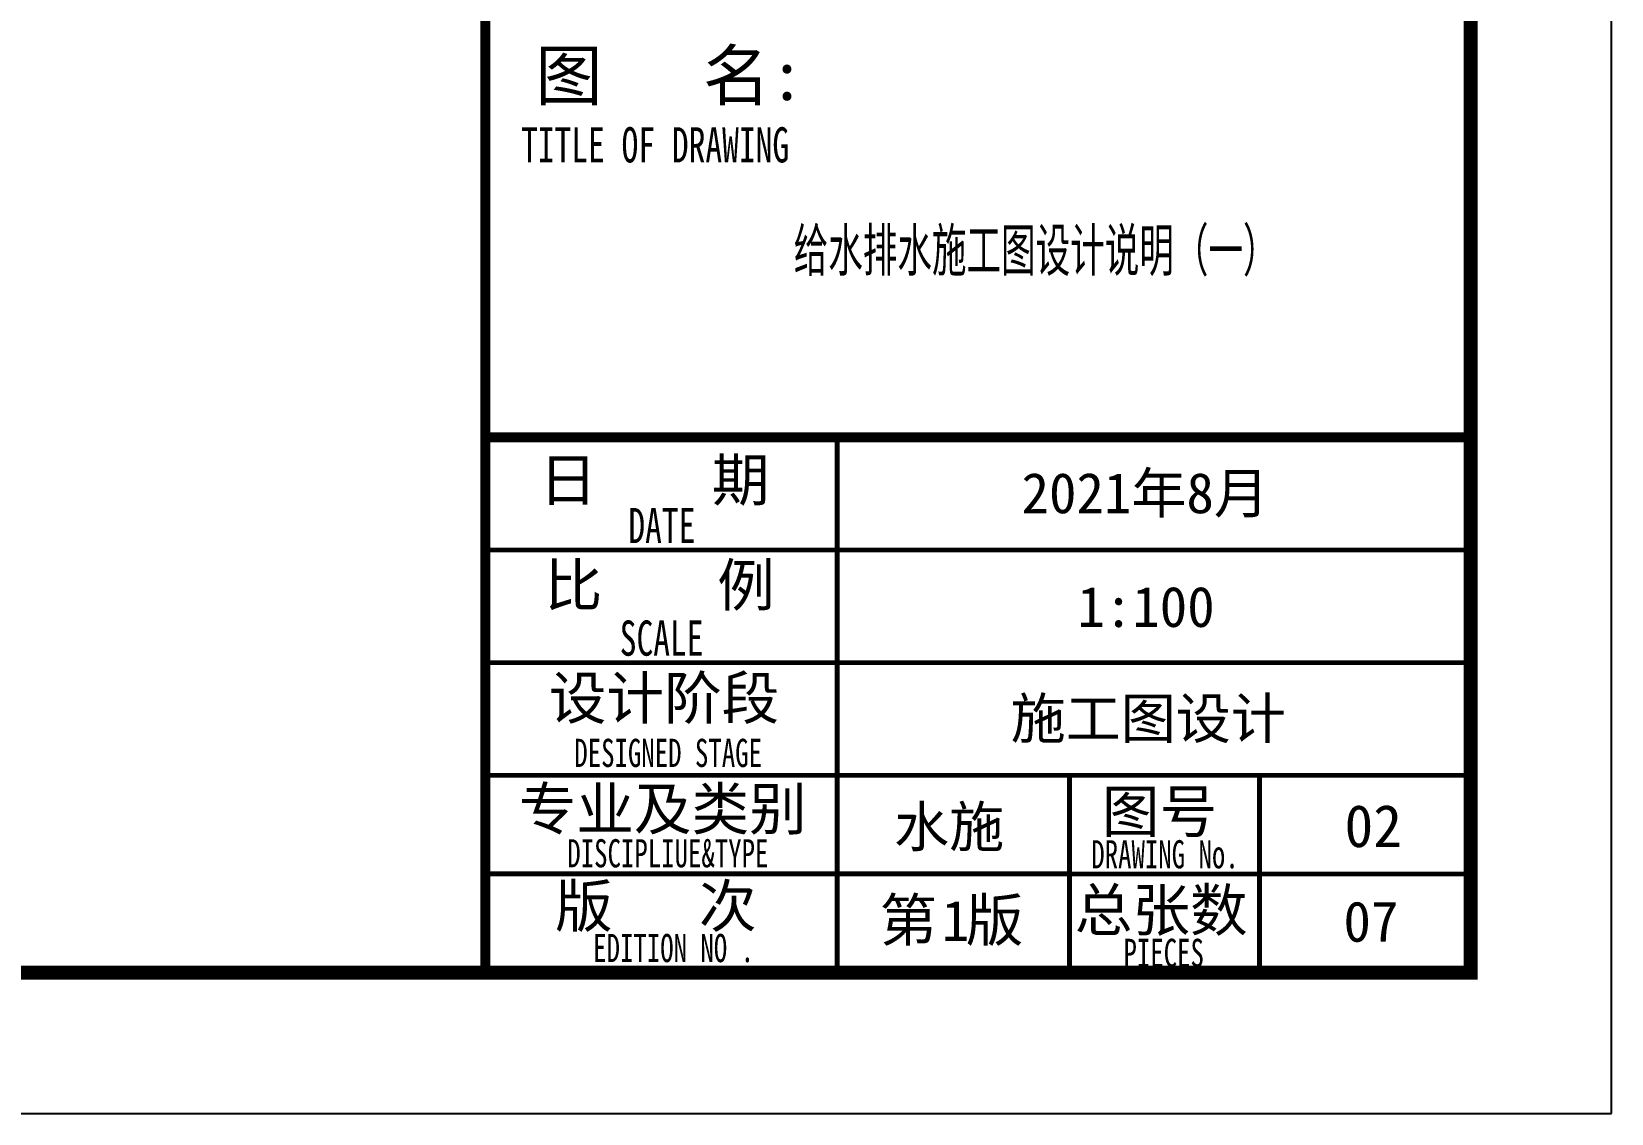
# Model space of a CAD drawing. Extents: x 1725261 to 1937680, y 860327 to 1571294.
# Drawn here: x 1864218 to 1875441, y 1357317 to 1364999 of the extents above; entities that cross this region are included whole.
import ezdxf

# ---------------------------------------------------------------- set-up
doc = ezdxf.new("R2010")
doc.units = 0
doc.header["$LTSCALE"] = 1000
doc.header["$MEASUREMENT"] = 0
for name, color, linetype in [('C-Sheet-图框', 101, 'Continuous'), ('图框', 140, 'Continuous'), ('图签文字', 147, 'Continuous')]:
    doc.layers.add(name, color=color, linetype=linetype)
doc.layers.add('图签', color=147, linetype='Continuous', lineweight=18)
doc.styles.add('宋体', font='', dxfattribs={"height": 50})
doc.styles.add('建筑图签-1', font='simhei.ttf', dxfattribs={"width": 0.7})
doc.styles.get('宋体').set_extended_font_data('SimSun')

# ---------------------------------------------------------------- blocks, each defined once
blk = doc.blocks.new('GDGDGRDGDRGDR')
at = {"layer": '图框'}
blk.add_lwpolyline([(148132.8, -148204.2), (190182.8, -148204.2), (190182.8, -118504.2), (148132.8, -118504.2)], close=True, dxfattribs=at)
at = {"layer": '图框', "const_width": 50}
blk.add_lwpolyline([(149382.8, -147704.2), (189682.8, -147704.2), (189682.8, -119004.2), (149382.8, -119004.2)], close=True, dxfattribs=at)

msp = doc.modelspace()

# ---------------------------------------------------------------- linework, layer by layer
at = {"layer": '图框'}
for points, const_width in [([(1867441.1, 1358317.1), (1867441.1, 1415717.1)], 70), ([(1867441.1, 1362117.4), (1874441.1, 1362117.4)], 70), ([(1869941.1, 1359717.4), (1869941.1, 1362117.4)], 35), ([(1867441.1, 1361317.4), (1874441.1, 1361317.4)], 35), ([(1867441.1, 1360517.4), (1874441.1, 1360517.4)], 35), ([(1867441.1, 1359717.4), (1874441.1, 1359717.4)], 35), ([(1867441.1, 1359717.4), (1873941.1, 1359717.4)], 35), ([(1869941.1, 1358317.4), (1869941.1, 1359717.4)], 35), ([(1871591.1, 1358317.4), (1871591.1, 1359717.4)], 35), ([(1871591.1, 1358317.4), (1871591.1, 1359717.4)], 35), ([(1871591.1, 1358317.4), (1871591.1, 1359717.4)], 35), ([(1872941.1, 1358317.1), (1872941.1, 1359717.1)], 35), ([(1867441.1, 1359017.4), (1871591.1, 1359017.4)], 35), ([(1871591.1, 1359017.1), (1874441.1, 1359017.1)], 35)]:
    msp.add_lwpolyline(points, dxfattribs=dict(at, const_width=const_width))

# ---------------------------------------------------------------- block references
at = {"xscale": 2, "yscale": 2, "zscale": 2}
msp.add_blockref('GDGDGRDGDRGDR', (1495075.4, 1653725.5), dxfattribs=at)

# ---------------------------------------------------------------- texts
at = {"layer": 'C-Sheet-图框', "color": 7, "style": '宋体', "width": 0.6}
msp.add_text('给水排水施工图设计说明（一）', height=300, dxfattribs=at).set_placement((1869632.2, 1363297.8))
at = {"layer": 'C-Sheet-图框', "color": 7, "style": '宋体'}
msp.add_text('02', height=300, dxfattribs=at).set_placement((1873545.1, 1359208.2))
at = {"layer": '图框', "style": '建筑图签-1', "width": 0.7}
for s, height, p in [('TITLE OF DRAWING', 250, (1867695.1, 1364069.6)), ('DATE', 250, (1868457.5, 1361366.3)), ('SCALE', 250, (1868396.3, 1360567.1)), ('DESIGNED STAGE', 200, (1868073.7, 1359777)), ('DISCIPLIUE&TYPE', 200, (1868023.9, 1359064.3)), ('DRAWING No.', 200, (1871746.1, 1359057)), ('EDITION NO .', 200, (1868207.6, 1358391.3)), ('PIECES', 200, (1871974.8, 1358357))]:
    msp.add_text(s, height=height, dxfattribs=at).set_placement(p)
at = {"layer": '图签', "color": 2, "style": '宋体'}
for s, height, p in [('2021年8月', 286.68, (1871251, 1361578.8)), ('1:100', 286.68, (1871647.5, 1360771.2)), ('施工图设计', 286.68, (1871173.4, 1359978.8)), ('水施', 286.68, (1870345.3, 1359209.9)), ('1', 286.7, (1870684.4, 1358542.2)), ('07', 286.68, (1873537.6, 1358536.2))]:
    msp.add_text(s, height=height, dxfattribs=at).set_placement(p)
at = {"layer": '图签文字', "color": 7, "style": '建筑图签-1'}
for s, height, p in [('图   名:', 350, (1867796.3, 1364512.3)), ('日    期', 300, (1867824.9, 1361665.9)), ('比    例', 300, (1867863.3, 1360918.7)), ('设计阶段', 300, (1867892.9, 1360116.8)), ('专业及类别', 300, (1867679, 1359330.2)), ('图号', 300, (1871821.9, 1359311.5)), ('版   次 ', 300, (1867937.1, 1358640.1)), ('第 版', 300, (1870241.8, 1358540.5)), ('总张数', 300, (1871628.9, 1358611.5))]:
    msp.add_text(s, height=height, dxfattribs=at).set_placement(p)

doc.saveas('drawing.dxf')
